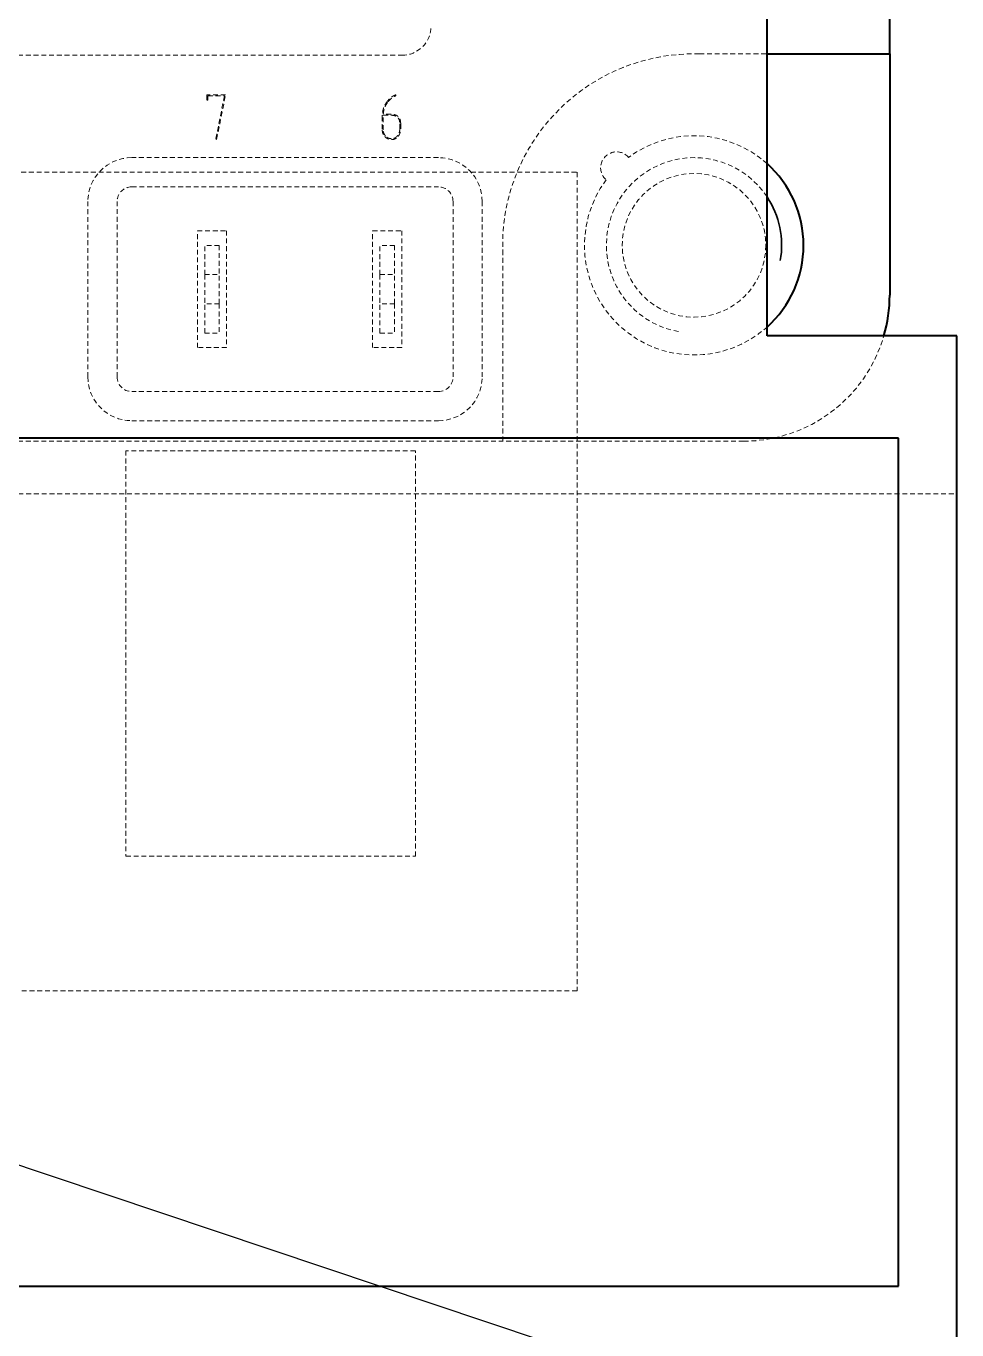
# Model space of a CAD drawing. Header units: inches. Extents: x 6934 to 18973, y 4254 to 7629.
# Drawn here: x 16991.41 to 17023.28, y 4459.85 to 4504.45 of the extents above; entities that cross this region are included whole.
import ezdxf

# ---------------------------------------------------------------- set-up
doc = ezdxf.new("R2010")
doc.units = ezdxf.units.IN
doc.header["$MEASUREMENT"] = 0
doc.linetypes.add('입력 정류부 ASSY$0$DASHED', pattern=[0.2067, 0.1654, -0.0413])
for name, color, linetype, lineweight, true_color in [('입력 정류부 ASSY$0$가려진 것(ISO)', 2, '입력 정류부 ASSY$0$DASHED', 18, 0xffff00), ('입력 정류부 ASSY$0$가려진 좁은 것(ISO)', 2, '입력 정류부 ASSY$0$DASHED', 18, 0xffff00), ('입력 정류부 ASSY$0$가시적인 것(ISO)', 3, 'Continuous', 40, 0x00ff00), ('입력 정류부 ASSY$0$가시적인 좁은 것(ISO)', 3, 'Continuous', 35, 0x00ff00), ('입력 정류부 ASSY$0$기호(ISO)', 5, 'Continuous', 25, 0x0000ff)]:
    doc.layers.add(name, color=color, linetype=linetype, lineweight=lineweight, true_color=true_color)

# ---------------------------------------------------------------- blocks, each defined once
blk = doc.blocks.new('입력 정류부 ASSY$0$품번기호1')
at = {"layer": '입력 정류부 ASSY$0$기호(ISO)', "color": 7}
blk.add_line((110.651, 122.122), (292.526, 61.234), dxfattribs=at)
blk = doc.blocks.new('입력 정류부 ASSY')
at = {"layer": '입력 정류부 ASSY$0$가려진 것(ISO)'}
for p, q in [((322.204, 243.44), (350.204, 243.44)), ((360.384, 243.49), (362.704, 243.49)), ((343.532, 242.088), (343.532, 241.905)), ((344.169, 242.088), (343.532, 242.088)), ((343.532, 241.905), (343.563, 241.905)), ((343.563, 242.054), (344.129, 242.054)), ((343.563, 241.905), (343.563, 242.054)), ((344.129, 242.054), (343.833, 240.573)), ((343.863, 240.566), (344.169, 242.088)), ((350.002, 242.056), (349.995, 242.088)), ((349.532, 241.351), (349.532, 240.888)), ((349.563, 240.888), (349.563, 241.376)), ((349.564, 241.389), (349.834, 241.389)), ((349.834, 241.423), (349.566, 241.423)), ((350.133, 241.101), (350.133, 240.947)), ((350.163, 240.947), (350.163, 241.101)), ((343.833, 240.573), (343.863, 240.566)), ((351.454, 239.94), (340.954, 239.94)), ((316.205, 239.44), (356.201, 239.44)), ((356.201, 239.44), (356.201, 211.443)), ((340.954, 238.94), (351.454, 238.94)), ((339.454, 238.44), (339.454, 232.44)), ((340.454, 232.44), (340.454, 238.44)), ((351.954, 238.44), (351.954, 232.44)), ((352.954, 232.44), (352.954, 238.44)), ((343.202, 233.441), (343.202, 237.44)), ((343.202, 237.44), (344.202, 237.44)), ((344.202, 237.44), (344.202, 233.441)), ((349.202, 233.441), (349.202, 237.44)), ((349.202, 237.44), (350.202, 237.44)), ((350.202, 237.44), (350.202, 233.441)), ((343.454, 235.94), (343.454, 236.94)), ((343.954, 236.94), (343.454, 236.94)), ((343.954, 236.94), (343.954, 235.94)), ((349.454, 235.94), (349.454, 236.94)), ((349.954, 236.94), (349.454, 236.94)), ((349.954, 236.94), (349.954, 235.94)), ((353.654, 230.24), (353.654, 236.76)), ((343.454, 235.94), (343.454, 234.94)), ((343.954, 234.94), (343.954, 235.94)), ((349.454, 235.94), (349.454, 234.94)), ((349.954, 234.94), (349.954, 235.94)), ((343.454, 233.94), (343.454, 234.94)), ((343.954, 234.94), (343.954, 233.94)), ((349.454, 233.94), (349.454, 234.94)), ((349.954, 234.94), (349.954, 233.94)), ((343.454, 233.94), (343.954, 233.94)), ((349.454, 233.94), (349.954, 233.94)), ((344.202, 233.441), (343.202, 233.441)), ((350.202, 233.441), (349.202, 233.441)), ((351.454, 231.94), (340.954, 231.94)), ((340.954, 230.94), (351.454, 230.94)), ((318.754, 230.24), (353.654, 230.24)), ((361.904, 230.24), (353.654, 230.24)), ((350.665, 229.913), (340.759, 229.913)), ((340.759, 229.913), (340.759, 216.045)), ((350.665, 216.045), (350.665, 229.913)), ((227.204, 228.44), (369.204, 228.44)), ((340.759, 216.045), (350.665, 216.045)), ((356.201, 211.443), (316.205, 211.443))]:
    blk.add_line(p, q, dxfattribs=at)
blk.add_circle((360.204, 236.94), 2.458, dxfattribs=at)
for centre, radius, start, end in [((350.204, 244.44), 1, 270, 0), ((360.204, 236.94), 6.552, 88.4273, 181.5727), ((360.204, 236.94), 3.75, 48.1897, 126.6713), ((357.553, 239.592), 0.545, 40.8357, 229.1643), ((340.954, 238.44), 1.5, 90, 180), ((351.454, 238.44), 1.5, 0, 90), ((360.204, 236.94), 3, 33.5573, 260), ((360.204, 236.94), 3.75, 143.3287, 311.8103), ((340.954, 238.44), 0.5, 90, 180), ((351.454, 238.44), 0.5, 0, 90), ((361.904, 235.24), 5, 270, 343.7398), ((340.954, 232.44), 1.5, 180, 270), ((340.954, 232.44), 0.5, 180, 270), ((351.454, 232.44), 0.5, 270, 0), ((351.454, 232.44), 1.5, 270, 0)]:
    blk.add_arc(centre, radius, start, end, dxfattribs=at)
for points in [[(349.713, 241.877), (349.532, 241.651), (349.532, 241.351)], [(349.566, 241.423), (349.582, 241.662), (349.736, 241.855)], [(349.995, 242.088), (349.843, 242.043), (349.713, 241.877)], [(349.736, 241.855), (349.865, 242.014), (350.002, 242.056)], [(349.563, 241.376), (349.563, 241.382), (349.564, 241.389)], [(350.163, 241.101), (350.163, 241.423), (349.834, 241.423)], [(349.834, 241.389), (350.133, 241.389), (350.133, 241.101)], [(349.532, 240.888), (349.532, 240.766), (349.616, 240.666)], [(349.639, 240.688), (349.563, 240.779), (349.563, 240.888)], [(350.133, 240.947), (350.133, 240.795), (350.06, 240.697)], [(350.081, 240.674), (350.163, 240.783), (350.163, 240.947)], [(349.616, 240.666), (349.709, 240.557), (349.849, 240.557)], [(349.849, 240.588), (349.723, 240.588), (349.639, 240.688)], [(350.06, 240.697), (349.981, 240.588), (349.849, 240.588)], [(349.849, 240.557), (349.993, 240.557), (350.081, 240.674)]]:
    blk.add_open_spline(points, degree=2, dxfattribs=at)
at = {"layer": '입력 정류부 ASSY$0$가려진 좁은 것(ISO)'}
for p, q in [((343.454, 235.94), (343.954, 235.94)), ((349.454, 235.94), (349.954, 235.94)), ((343.954, 234.94), (343.454, 234.94)), ((349.954, 234.94), (349.454, 234.94))]:
    blk.add_line(p, q, dxfattribs=at)
at = {"layer": '입력 정류부 ASSY$0$가시적인 것(ISO)'}
for p, q in [((366.904, 243.49), (366.904, 323.39)), ((362.704, 233.84), (362.704, 294.84)), ((362.704, 243.49), (366.904, 243.49)), ((366.904, 243.49), (366.904, 235.24)), ((369.204, 233.84), (362.704, 233.84)), ((369.204, 40.84), (369.204, 233.84)), ((367.204, 230.34), (308.204, 230.34)), ((367.204, 201.34), (367.204, 230.34)), ((308.204, 201.34), (367.204, 201.34))]:
    blk.add_line(p, q, dxfattribs=at)
for centre, radius, start, end in [((360.204, 236.94), 3.75, 311.8103, 48.1897), ((361.904, 235.24), 5, 343.7398, 0)]:
    blk.add_arc(centre, radius, start, end, dxfattribs=at)
at = {"layer": '입력 정류부 ASSY$0$가시적인 좁은 것(ISO)'}
blk.add_arc((360.204, 236.94), 3, 350, 33.5573, dxfattribs=at)
at = {"layer": '입력 정류부 ASSY$0$기호(ISO)', "xscale": 2, "yscale": 2, "zscale": 2}
blk.add_blockref('입력 정류부 ASSY$0$품번기호1', (0, 0), dxfattribs=at)

msp = doc.modelspace()

# ---------------------------------------------------------------- block references
msp.add_blockref('입력 정류부 ASSY', (16654.075, 4260.012))

doc.saveas('drawing.dxf')
